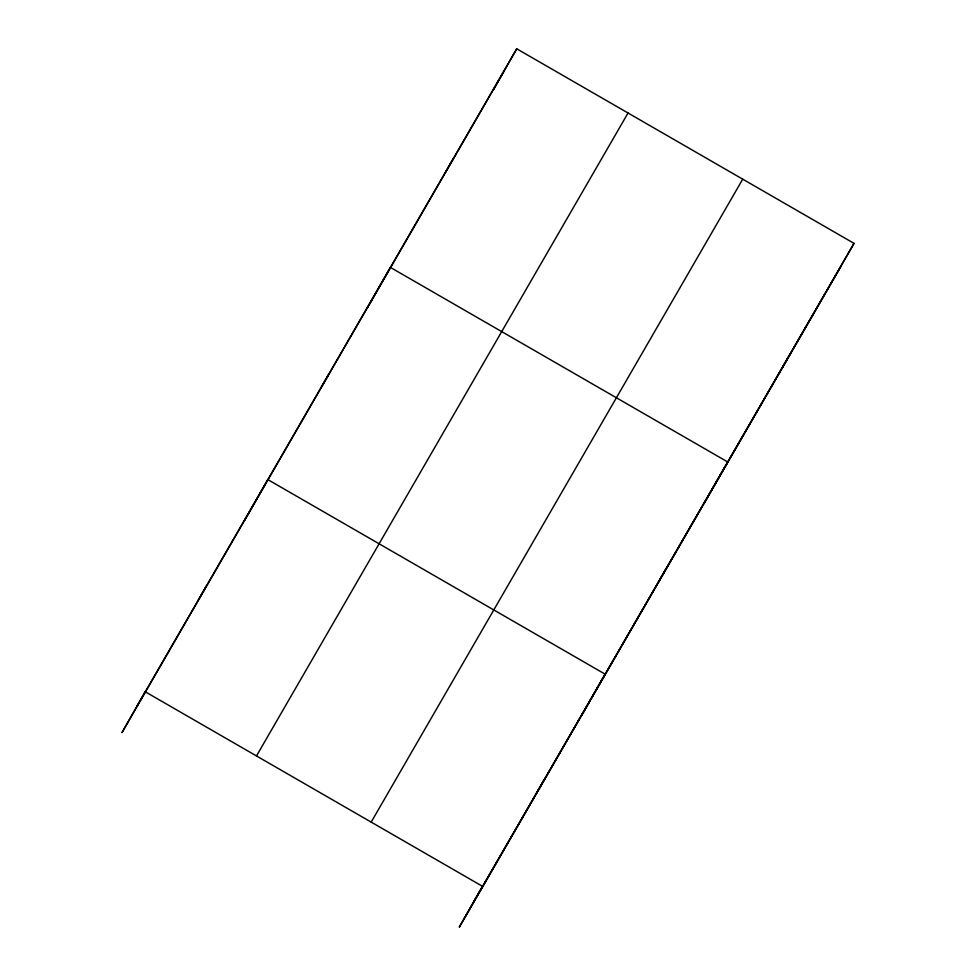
<?xml version="1.0" encoding="UTF-8"?>
<svg xmlns="http://www.w3.org/2000/svg" width="976" height="976" viewBox="0 0 976 976"><rect width="100%" height="100%" fill="white"/><g stroke="black" fill="none" stroke-linecap="round" stroke-linejoin="round"><path stroke-width="1.46" d="M198.409 599.886L206.485 585.661M244.573 520.452L267.79 479.57L605.108 674.148L581.879 715.03M321.019 387.716L329.095 373.491M367.183 308.282L390.4 267.4L727.718 461.977L704.489 502.86M445.483 172.325L453.559 158.1M493.502 89.682L516.731 48.8L854.037 243.378L459.269 927.2L482.498 886.318L145.18 691.74L121.963 732.622L503.653 71.821M535.714 794.464L543.803 780.239M658.324 582.294L666.413 568.069M782.801 366.903L790.877 352.678M137.104 705.965L516.731 48.8M256.493 755.949L628.044 113.009M371.185 822.109L742.724 179.169M474.409 900.543L854.037 243.378M464.271 918.404L840.958 266.399"/></g></svg>
